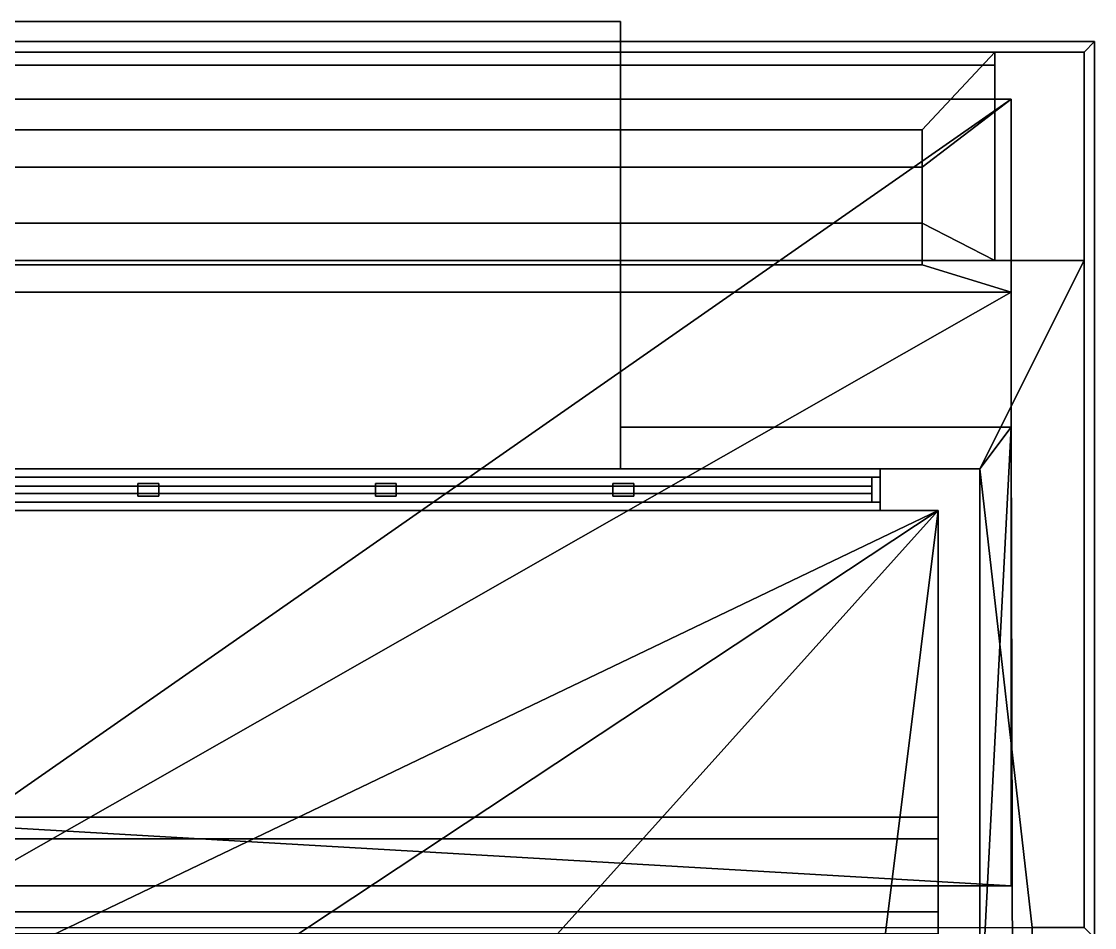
# Model space of a CAD drawing. Extents: x -7.1 to 5.5, y -11 to 12.
# Drawn here: x 0.29 to 5.44, y 7.7 to 12.05 of the extents above; entities that cross this region are included whole.
import ezdxf

# ---------------------------------------------------------------- set-up
doc = ezdxf.new("R2010")
doc.units = 0

msp = doc.modelspace()

# ---------------------------------------------------------------- linework, layer by layer
for points in [[(3.1645, 12.0466, -0.0047), (-4.7846, 12.0466, -0.0047), (-4.7846, 12.0466, 1.3192), (3.1645, 12.0466, 1.3192)], [(-4.7846, 9.9, 1.3192), (3.1645, 9.9, 1.3192), (3.1645, 12.0466, 1.3192), (-4.7846, 12.0466, 1.3192)], [(3.1645, 12.0466, -0.0047), (3.1645, 12.0466, 1.3192), (3.1645, 10.1, 0.0953), (3.1645, 10.1, -0.0047)], [(3.1645, 12.0466, 1.3192), (3.1645, 9.9, 1.3192), (3.1645, 9.9, 0.0953), (3.1645, 10.1, 0.0953)], [(5.44, 11.95, 22.9), (5.44, 11.95, 22.7697), (-7.06, 11.95, 22.7697), (-7.06, 11.95, 22.9)], [(5.39, 11.9, 22.9), (5.44, 11.95, 22.9), (-7.06, 11.95, 22.9), (-7.01, 11.9, 22.9)], [(-7.01, 11.9, 22.7697), (-7.06, 11.95, 22.7697), (5.44, 11.95, 22.7697), (5.39, 11.9, 22.7697)], [(5.39, 7.7, 22.9), (5.44, 7.65, 22.9), (5.44, 11.95, 22.9), (5.39, 11.9, 22.9)], [(5.39, 11.9, 22.7697), (5.44, 11.95, 22.7697), (5.44, 7.65, 22.7697), (5.39, 7.7, 22.7697)], [(5.44, 11.95, 22.9), (5.44, 7.65, 22.9), (5.44, 7.65, 22.7697), (5.44, 11.95, 22.7697)], [(4.9622, 11.9, 21.4953), (-6.5822, 11.9, 21.4953), (-7.01, 11.9, 23.0261), (5.39, 11.9, 23.0261)], [(-7.01, 11.9, 23.0261), (-7.01, 7.7, 23.0261), (5.39, 7.7, 23.0261), (5.39, 11.9, 23.0261)], [(-6.5822, 11.9, 3.7367), (4.9622, 11.9, 3.7367), (4.9622, 11.8363, 3.7213), (-6.5823, 11.8363, 3.7213)], [(-6.5822, 11.9, 7.3367), (4.9622, 11.9, 7.3367), (4.9622, 11.8363, 7.3213), (-6.5823, 11.8363, 7.3213)], [(-6.5822, 11.9, 10.9367), (4.9622, 11.9, 10.9367), (4.9622, 11.8363, 10.9213), (-6.5823, 11.8363, 10.9213)], [(-6.5822, 11.9, 14.5367), (4.9622, 11.9, 14.5367), (4.9622, 11.8363, 14.5214), (-6.5823, 11.8363, 14.5214)], [(4.9622, 11.9, 3.7367), (-6.5822, 11.9, 3.7367), (-6.2325, 11.5272, 4.8353), (4.6125, 11.5272, 4.8353)], [(4.9622, 11.9, 7.3367), (-6.5822, 11.9, 7.3367), (-6.2325, 11.5272, 8.4353), (4.6125, 11.5272, 8.4353)], [(4.9622, 11.9, 10.9367), (-6.5822, 11.9, 10.9367), (-6.2325, 11.5272, 12.0353), (4.6125, 11.5272, 12.0353)], [(4.9622, 11.9, 14.5367), (-6.5822, 11.9, 14.5367), (-6.2325, 11.5272, 15.6353), (4.6125, 11.5272, 15.6353)], [(-6.5822, 11.9, 17.8953), (4.9622, 11.9, 17.8953), (4.9622, 10.9, 17.8953), (-6.5822, 10.9, 17.8953)], [(4.9622, 11.9, 17.8953), (-6.5822, 11.9, 17.8953), (-6.2325, 11.5272, 19.2353), (4.6125, 11.5272, 19.2353)], [(-6.5822, 11.9, 21.4953), (4.9622, 11.9, 21.4953), (4.9622, 10.9, 21.4953), (-6.5822, 10.9, 21.4953)], [(4.9622, 10.9, 7.0953), (4.9622, 11.9, 3.7367), (4.6125, 11.5272, 4.8353), (4.6125, 11.0784, 6.4553)], [(4.9622, 10.9, 10.6953), (4.9622, 11.9, 7.3367), (4.6125, 11.5272, 8.4353), (4.6125, 11.0784, 10.0553)], [(4.9622, 10.9, 14.2953), (4.9622, 11.9, 10.9367), (4.6125, 11.5272, 12.0353), (4.6125, 11.0784, 13.6553)], [(4.9622, 10.9, 17.8953), (4.9622, 11.9, 14.5367), (4.6125, 11.5272, 15.6353), (4.6125, 11.0784, 17.2553)], [(4.9622, 10.9, 21.4953), (4.9622, 11.9, 17.8953), (4.6125, 11.5272, 19.2353), (4.6125, 11.0784, 20.8553)], [(4.9622, 10.9, 3.4953), (4.9622, 11.8371, 3.7216), (4.9622, 11.9, 3.4953)], [(4.9622, 10.9, 7.0953), (4.9622, 11.9, 7.0953), (4.9622, 11.9, 3.4953)], [(5.39, 11.9, 7.0953), (5.39, 11.9, 3.4953), (4.9622, 11.9, 3.4953), (4.9622, 11.9, 7.0953)], [(4.9622, 11.9, 3.4953), (5.39, 11.9, 3.4953), (5.39, 10.9, 3.4953), (4.9622, 10.9, 3.4953)], [(4.9622, 10.9, 7.0953), (4.9622, 11.8371, 7.3216), (4.9622, 11.9, 7.0953)], [(4.9622, 10.9, 10.6953), (4.9622, 11.9, 10.6953), (4.9622, 11.9, 7.0953)], [(5.39, 11.9, 10.6953), (5.39, 11.9, 7.0953), (4.9622, 11.9, 7.0953), (4.9622, 11.9, 10.6953)], [(4.9622, 11.9, 7.0953), (5.39, 11.9, 7.0953), (5.39, 10.9, 7.0953), (4.9622, 10.9, 7.0953)], [(4.9622, 10.9, 10.6953), (4.9622, 11.8371, 10.9216), (4.9622, 11.9, 10.6953)], [(4.9622, 10.9, 14.2953), (4.9622, 11.9, 14.2953), (4.9622, 11.9, 10.6953)], [(5.39, 11.9, 14.2953), (5.39, 11.9, 10.6953), (4.9622, 11.9, 10.6953), (4.9622, 11.9, 14.2953)], [(4.9622, 11.9, 10.6953), (5.39, 11.9, 10.6953), (5.39, 10.9, 10.6953), (4.9622, 10.9, 10.6953)], [(4.9622, 10.9, 14.2953), (4.9622, 11.8371, 14.5216), (4.9622, 11.9, 14.2953)], [(4.9622, 10.9, 17.8953), (4.9622, 11.9, 17.8953), (4.9622, 11.9, 14.2953)], [(5.39, 11.9, 17.8953), (5.39, 11.9, 14.2953), (4.9622, 11.9, 14.2953), (4.9622, 11.9, 17.8953)], [(4.9622, 11.9, 14.2953), (5.39, 11.9, 14.2953), (5.39, 10.9, 14.2953), (4.9622, 10.9, 14.2953)], [(4.9622, 10.9, 21.4953), (4.9622, 11.9, 21.4953), (4.9622, 11.9, 17.8953)], [(5.39, 11.9, 21.4953), (5.39, 11.9, 17.8953), (4.9622, 11.9, 17.8953), (4.9622, 11.9, 21.4953)], [(5.39, 11.9, 21.4953), (4.9622, 11.9, 21.4953), (5.39, 11.9, 23.0261)], [(5.39, 7.7, 3.4953), (5.39, 11.9, 3.4953), (5.39, 11.9, 7.0953), (5.39, 7.7, 7.0953)], [(5.39, 7.7, 7.0953), (5.39, 11.9, 7.0953), (5.39, 11.9, 10.6953), (5.39, 7.7, 10.6953)], [(5.39, 7.7, 10.6953), (5.39, 11.9, 10.6953), (5.39, 11.9, 14.2953), (5.39, 7.7, 14.2953)], [(5.39, 7.7, 14.2953), (5.39, 11.9, 14.2953), (5.39, 11.9, 17.8953), (5.39, 7.7, 17.8953)], [(5.39, 7.7, 17.8953), (5.39, 11.9, 17.8953), (5.39, 11.9, 21.4953), (5.39, 7.7, 21.4953)], [(5.39, 11.9, 21.4953), (5.39, 11.9, 23.0261), (5.39, 7.7, 23.0261), (5.39, 7.7, 21.4953)], [(-6.5823, 11.8363, 3.7213), (4.9622, 11.8363, 3.7213), (4.9622, 10.9, 3.4953), (-6.5823, 10.9, 3.4953)], [(-6.5823, 11.8363, 7.3213), (4.9622, 11.8363, 7.3213), (4.9622, 10.9, 7.0953), (-6.5823, 10.9, 7.0953)], [(-6.5823, 11.8363, 10.9213), (4.9622, 11.8363, 10.9213), (4.9622, 10.9, 10.6953), (-6.5823, 10.9, 10.6953)], [(-6.5823, 11.8363, 14.5214), (4.9622, 11.8363, 14.5214), (4.9622, 10.9, 14.2953), (-6.5823, 10.9, 14.2953)], [(-6.66, 11.6741, 3.6953), (5.04, 11.6741, 3.6953), (4.6125, 11.3477, 4.8353), (-6.2325, 11.3477, 4.8353)], [(0.04, 8.189, 3.6953), (5.04, 11.6741, 3.6953), (-6.66, 11.6741, 3.6953), (-2.16, 8.189, 3.6953)], [(-6.66, 11.6741, 7.2953), (5.04, 11.6741, 7.2953), (4.6125, 11.3477, 8.4353), (-6.2325, 11.3477, 8.4353)], [(0.04, 8.189, 7.2953), (5.04, 11.6741, 7.2953), (-6.66, 11.6741, 7.2953), (-2.16, 8.189, 7.2953)], [(-6.66, 11.6741, 10.8953), (5.04, 11.6741, 10.8953), (4.6125, 11.3477, 12.0353), (-6.2325, 11.3477, 12.0353)], [(0.04, 8.189, 10.8953), (5.04, 11.6741, 10.8953), (-6.66, 11.6741, 10.8953), (-2.16, 8.189, 10.8953)], [(-6.66, 11.6741, 14.4953), (5.04, 11.6741, 14.4953), (4.6125, 11.3477, 15.6353), (-6.2325, 11.3477, 15.6353)], [(0.04, 8.189, 14.4953), (5.04, 11.6741, 14.4953), (-6.66, 11.6741, 14.4953), (-2.16, 8.189, 14.4953)], [(-6.66, 11.6741, 18.0953), (5.04, 11.6741, 18.0953), (4.6125, 11.3477, 19.2353), (-6.2325, 11.3477, 19.2353)], [(0.04, 8.189, 18.0953), (5.04, 11.6741, 18.0953), (-6.66, 11.6741, 18.0953), (-2.16, 8.189, 18.0953)], [(5.04, 11.6741, 3.6953), (0.04, 8.189, 3.6953), (5.04, 7.9, 3.6953)], [(5.04, 11.6741, 7.2953), (0.04, 8.189, 7.2953), (5.04, 7.9, 7.2953)], [(5.04, 11.6741, 10.8953), (0.04, 8.189, 10.8953), (5.04, 7.9, 10.8953)], [(5.04, 11.6741, 14.4953), (0.04, 8.189, 14.4953), (5.04, 7.9, 14.4953)], [(5.04, 11.6741, 18.0953), (0.04, 8.189, 18.0953), (5.04, 7.9, 18.0953)], [(5.04, 11.6741, 3.6953), (5.04, 10.7481, 6.8953), (4.6125, 10.8784, 6.4553), (4.6125, 11.3477, 4.8353)], [(5.04, 11.6741, 7.2953), (5.04, 10.7481, 10.4953), (4.6125, 10.8784, 10.0553), (4.6125, 11.3477, 8.4353)], [(5.04, 11.6741, 10.8953), (5.04, 10.7481, 14.0953), (4.6125, 10.8784, 13.6553), (4.6125, 11.3477, 12.0353)], [(5.04, 11.6741, 14.4953), (5.04, 10.7481, 17.6953), (4.6125, 10.8784, 17.2553), (4.6125, 11.3477, 15.6353)], [(5.04, 11.6741, 18.0953), (5.04, 10.7481, 21.2953), (4.6125, 10.8784, 20.8553), (4.6125, 11.3477, 19.2353)], [(5.04, 11.6741, 3.6953), (5.04, 7.9, 3.6953), (5.04, 7.9, 6.8953), (5.04, 10.7481, 6.8953)], [(5.04, 11.6741, 7.2953), (5.04, 7.9, 7.2953), (5.04, 7.9, 10.4953), (5.04, 10.7481, 10.4953)], [(5.04, 11.6741, 10.8953), (5.04, 7.9, 10.8953), (5.04, 7.9, 14.0953), (5.04, 10.7481, 14.0953)], [(5.04, 11.6741, 14.4953), (5.04, 7.9, 14.4953), (5.04, 7.9, 17.6953), (5.04, 10.7481, 17.6953)], [(5.04, 11.6741, 18.0953), (5.04, 7.9, 18.0953), (5.04, 7.9, 21.2953), (5.04, 10.7481, 21.2953)], [(4.6125, 11.3477, 4.8353), (4.6125, 11.5272, 4.8353), (-6.2325, 11.5272, 4.8353), (-6.2325, 11.3477, 4.8353)], [(4.6125, 11.3477, 8.4353), (4.6125, 11.5272, 8.4353), (-6.2325, 11.5272, 8.4353), (-6.2325, 11.3477, 8.4353)], [(4.6125, 11.3477, 12.0353), (4.6125, 11.5272, 12.0353), (-6.2325, 11.5272, 12.0353), (-6.2325, 11.3477, 12.0353)], [(4.6125, 11.3477, 15.6353), (4.6125, 11.5272, 15.6353), (-6.2325, 11.5272, 15.6353), (-6.2325, 11.3477, 15.6353)], [(4.6125, 11.3477, 19.2353), (4.6125, 11.5272, 19.2353), (-6.2325, 11.5272, 19.2353), (-6.2325, 11.3477, 19.2353)], [(4.6125, 10.8784, 6.4553), (4.6125, 11.0784, 6.4553), (4.6125, 11.5272, 4.8353), (4.6125, 11.3477, 4.8353)], [(4.6125, 10.8784, 10.0553), (4.6125, 11.0784, 10.0553), (4.6125, 11.5272, 8.4353), (4.6125, 11.3477, 8.4353)], [(4.6125, 10.8784, 13.6553), (4.6125, 11.0784, 13.6553), (4.6125, 11.5272, 12.0353), (4.6125, 11.3477, 12.0353)], [(4.6125, 10.8784, 17.2553), (4.6125, 11.0784, 17.2553), (4.6125, 11.5272, 15.6353), (4.6125, 11.3477, 15.6353)], [(4.6125, 10.8784, 20.8553), (4.6125, 11.0784, 20.8553), (4.6125, 11.5272, 19.2353), (4.6125, 11.3477, 19.2353)], [(-6.5822, 10.9, 7.0953), (4.9622, 10.9, 7.0953), (4.6125, 11.0784, 6.4553), (-6.2325, 11.0784, 6.4553)], [(-6.5822, 10.9, 10.6953), (4.9622, 10.9, 10.6953), (4.6125, 11.0784, 10.0553), (-6.2325, 11.0784, 10.0553)], [(-6.5822, 10.9, 14.2953), (4.9622, 10.9, 14.2953), (4.6125, 11.0784, 13.6553), (-6.2325, 11.0784, 13.6553)], [(-6.5822, 10.9, 17.8953), (4.9622, 10.9, 17.8953), (4.6125, 11.0784, 17.2553), (-6.2325, 11.0784, 17.2553)], [(-6.5822, 10.9, 21.4953), (4.9622, 10.9, 21.4953), (4.6125, 11.0784, 20.8553), (-6.2325, 11.0784, 20.8553)], [(-6.2325, 10.8784, 6.4553), (-6.2325, 11.0784, 6.4553), (4.6125, 11.0784, 6.4553), (4.6125, 10.8784, 6.4553)], [(-6.2325, 10.8784, 10.0553), (-6.2325, 11.0784, 10.0553), (4.6125, 11.0784, 10.0553), (4.6125, 10.8784, 10.0553)], [(-6.2325, 10.8784, 13.6553), (-6.2325, 11.0784, 13.6553), (4.6125, 11.0784, 13.6553), (4.6125, 10.8784, 13.6553)], [(-6.2325, 10.8784, 17.2553), (-6.2325, 11.0784, 17.2553), (4.6125, 11.0784, 17.2553), (4.6125, 10.8784, 17.2553)], [(-6.2325, 10.8784, 20.8553), (-6.2325, 11.0784, 20.8553), (4.6125, 11.0784, 20.8553), (4.6125, 10.8784, 20.8553)], [(-7.01, 10.9, 3.2953), (-7.01, 10.9, 3.4953), (5.39, 10.9, 3.4953), (5.39, 10.9, 3.2953)], [(4.89, 9.9, 3.2953), (-6.51, 9.9, 3.2953), (-7.01, 10.9, 3.2953), (5.39, 10.9, 3.2953)], [(5.04, 10.7481, 6.8953), (-6.66, 10.7481, 6.8953), (-6.2325, 10.8784, 6.4553), (4.6125, 10.8784, 6.4553)], [(5.04, 10.7481, 10.4953), (-6.66, 10.7481, 10.4953), (-6.2325, 10.8784, 10.0553), (4.6125, 10.8784, 10.0553)], [(5.04, 10.7481, 14.0953), (-6.66, 10.7481, 14.0953), (-6.2325, 10.8784, 13.6553), (4.6125, 10.8784, 13.6553)], [(5.04, 10.7481, 17.6953), (-6.66, 10.7481, 17.6953), (-6.2325, 10.8784, 17.2553), (4.6125, 10.8784, 17.2553)], [(5.04, 10.7481, 21.2953), (-6.66, 10.7481, 21.2953), (-6.2325, 10.8784, 20.8553), (4.6125, 10.8784, 20.8553)], [(4.89, 9.9, 3.2953), (5.39, 10.9, 3.2953), (5.39, 7.7, 3.2953), (5.14, 7.7, 3.2953)], [(5.39, 10.9, 3.2953), (5.39, 10.9, 3.4953), (5.39, 7.7, 3.4953), (5.39, 7.7, 3.2953)], [(-2.16, 7.9, 6.8953), (-6.66, 10.7481, 6.8953), (5.04, 10.7481, 6.8953), (0.04, 7.9, 6.8953)], [(-2.16, 7.9, 10.4953), (-6.66, 10.7481, 10.4953), (5.04, 10.7481, 10.4953), (0.04, 7.9, 10.4953)], [(-2.16, 7.9, 14.0953), (-6.66, 10.7481, 14.0953), (5.04, 10.7481, 14.0953), (0.04, 7.9, 14.0953)], [(-2.16, 7.9, 17.6953), (-6.66, 10.7481, 17.6953), (5.04, 10.7481, 17.6953), (0.04, 7.9, 17.6953)], [(-2.16, 7.9, 21.2953), (-6.66, 10.7481, 21.2953), (5.04, 10.7481, 21.2953), (0.04, 7.9, 21.2953)], [(5.04, 10.7481, 6.8953), (5.04, 7.9, 6.8953), (0.04, 7.9, 6.8953)], [(5.04, 10.7481, 10.4953), (5.04, 7.9, 10.4953), (0.04, 7.9, 10.4953)], [(5.04, 10.7481, 14.0953), (5.04, 7.9, 14.0953), (0.04, 7.9, 14.0953)], [(5.04, 10.7481, 17.6953), (5.04, 7.9, 17.6953), (0.04, 7.9, 17.6953)], [(5.04, 10.7481, 21.2953), (5.04, 7.9, 21.2953), (0.04, 7.9, 21.2953)], [(4.89, 9.9, 0.0953), (5.04, 10.1, 0.0953), (3.1645, 10.1, 0.0953), (3.1645, 9.9, 0.0953)], [(5.04, 10.1, 0.0953), (5.04, 10.1, -0.0047), (3.1645, 10.1, -0.0047), (3.1645, 10.1, 0.0953)], [(4.89, 7.2, 0.0953), (5.04, 10.1, 0.0953), (4.89, 9.9, 0.0953)], [(4.89, 7.2, 0.0953), (4.89, 5.7, 0.0953), (5.09, -10.8667, 0.0953), (5.04, 10.1, 0.0953)], [(5.09, -10.8667, 0.0953), (5.09, -10.8667, -0.0047), (5.04, 10.1, -0.0047), (5.04, 10.1, 0.0953)], [(-6.51, 9.9, 3.2953), (4.89, 9.9, 3.2953), (4.4114, 9.9, 2.9935), (-6.0315, 9.9, 2.9935)], [(3.1645, 9.9, 1.3192), (-4.7846, 9.9, 1.3192), (-6.0315, 9.9, 1.4953), (4.4114, 9.9, 1.4953)], [(4.4114, 9.9, 1.4953), (-6.0315, 9.9, 1.4953), (-6.0315, 9.7, 1.4953), (4.4114, 9.7, 1.4953)], [(-6.0315, 9.9, 2.9935), (4.4114, 9.9, 2.9935), (4.4114, 9.7, 2.9935), (-6.0315, 9.7, 2.9935)], [(4.4114, 9.9, 1.4953), (4.89, 9.9, 0.0953), (3.1645, 9.9, 0.0953), (3.1645, 9.9, 1.3192)], [(4.4114, 9.9, 2.9935), (4.4114, 9.9, 1.4953), (4.4114, 9.7, 1.4953), (4.4114, 9.7, 2.9935)], [(4.89, 9.9, 3.2953), (4.89, 9.9, 0.0953), (4.4114, 9.9, 1.4953), (4.4114, 9.9, 2.9935)], [(4.89, 7.2, 0.0953), (4.89, 9.9, 0.0953), (4.89, 9.9, 3.2953), (4.89, 7.2, 2.0953)], [(4.89, 7.2, 3.0953), (4.89, 9.9, 3.2953), (4.89, -10.5, 3.2953), (4.89, 5.7, 3.0953)], [(4.89, 9.9, 3.2953), (5.14, 7.7, 3.2953), (5.14, 5.7, 3.2953), (4.89, -10.5, 3.2953)], [(4.89, 7.2, 2.0953), (4.89, 9.9, 3.2953), (4.89, 7.2, 3.0953)], [(4.4114, 9.86, 2.9935), (4.3714, 9.86, 2.9535), (-5.9915, 9.86, 2.9535), (-6.0315, 9.86, 2.9935)], [(-6.0315, 9.86, 1.4953), (-5.9915, 9.86, 1.5353), (4.3714, 9.86, 1.5353), (4.4114, 9.86, 1.4953)], [(4.3714, 9.86, 1.5353), (-5.9915, 9.86, 1.5353), (-5.9915, 9.74, 1.5353), (4.3714, 9.74, 1.5353)], [(-5.9915, 9.86, 2.9535), (4.3714, 9.86, 2.9535), (4.3714, 9.74, 2.9535), (-5.9915, 9.74, 2.9535)], [(4.3714, 9.86, 2.9535), (4.3714, 9.86, 1.5353), (4.3714, 9.74, 1.5353), (4.3714, 9.74, 2.9535)], [(4.4114, 9.86, 1.4953), (4.3714, 9.86, 1.5353), (4.3714, 9.86, 2.9535), (4.4114, 9.86, 2.9935)], [(-5.9915, 9.818, 1.5353), (-5.9915, 9.818, 2.9535), (4.3714, 9.818, 2.9535), (4.3714, 9.818, 1.5353)], [(-5.9915, 9.818, 2.9535), (-5.9915, 9.782, 2.9535), (4.3714, 9.782, 2.9535), (4.3714, 9.818, 2.9535)], [(4.3714, 9.818, 1.5353), (4.3714, 9.782, 1.5353), (-5.9915, 9.782, 1.5353), (-5.9915, 9.818, 1.5353)], [(0.8486, 9.83, 1.5353), (0.8486, 9.83, 2.9535), (0.9486, 9.83, 2.9535), (0.9486, 9.83, 1.5353)], [(0.8486, 9.77, 2.9535), (0.8486, 9.83, 2.9535), (0.8486, 9.83, 1.5353), (0.8486, 9.77, 1.5353)], [(0.9486, 9.77, 2.9535), (0.9486, 9.77, 1.5353), (0.9486, 9.83, 1.5353), (0.9486, 9.83, 2.9535)], [(1.9888, 9.77, 2.9535), (1.9888, 9.83, 2.9535), (1.9888, 9.83, 1.5353), (1.9888, 9.77, 1.5353)], [(1.9888, 9.83, 1.5353), (1.9888, 9.83, 2.9535), (2.0888, 9.83, 2.9535), (2.0888, 9.83, 1.5353)], [(2.0888, 9.77, 2.9535), (2.0888, 9.77, 1.5353), (2.0888, 9.83, 1.5353), (2.0888, 9.83, 2.9535)], [(3.1286, 9.83, 1.5353), (3.1286, 9.83, 2.9535), (3.2286, 9.83, 2.9535), (3.2286, 9.83, 1.5353)], [(3.1286, 9.77, 2.9535), (3.1286, 9.83, 2.9535), (3.1286, 9.83, 1.5353), (3.1286, 9.77, 1.5353)], [(3.2286, 9.77, 2.9535), (3.2286, 9.77, 1.5353), (3.2286, 9.83, 1.5353), (3.2286, 9.83, 2.9535)], [(4.3714, 9.818, 2.9535), (4.3714, 9.782, 2.9535), (4.3714, 9.782, 1.5353), (4.3714, 9.818, 1.5353)], [(4.4114, 9.74, 1.4953), (4.3714, 9.74, 1.5353), (-5.9915, 9.74, 1.5353), (-6.0315, 9.74, 1.4953)], [(-6.0315, 9.74, 2.9935), (-5.9915, 9.74, 2.9535), (4.3714, 9.74, 2.9535), (4.4114, 9.74, 2.9935)], [(-5.9915, 9.782, 1.5353), (4.3714, 9.782, 1.5353), (4.3714, 9.782, 2.9535), (-5.9915, 9.782, 2.9535)], [(0.8486, 9.77, 2.9535), (0.8486, 9.77, 1.5353), (0.9486, 9.77, 1.5353), (0.9486, 9.77, 2.9535)], [(1.9888, 9.77, 2.9535), (1.9888, 9.77, 1.5353), (2.0888, 9.77, 1.5353), (2.0888, 9.77, 2.9535)], [(3.1286, 9.77, 2.9535), (3.1286, 9.77, 1.5353), (3.2286, 9.77, 1.5353), (3.2286, 9.77, 2.9535)], [(4.4114, 9.74, 2.9935), (4.3714, 9.74, 2.9535), (4.3714, 9.74, 1.5353), (4.4114, 9.74, 1.4953)], [(4.69, 9.7, 3.0953), (-3.66, 5.7, 3.0953), (-6.31, 9.7, 3.0953)], [(-6.31, 9.7, 0.0953), (-0.36, 5.7, 0.0953), (0.64, 5.7, 0.0953)], [(-6.31, 9.7, 0.0953), (0.64, 5.7, 0.0953), (1.09, 5.7, 0.0953), (4.69, 9.7, 0.0953)], [(4.69, 9.7, 3.0953), (-6.31, 9.7, 3.0953), (-6.0315, 9.7, 2.9935), (4.4114, 9.7, 2.9935)], [(-6.31, 9.7, 0.0953), (4.69, 9.7, 0.0953), (4.4114, 9.7, 1.4953), (-6.0315, 9.7, 1.4953)], [(4.69, 9.7, 3.0953), (-1.36, 5.7, 3.0953), (-3.66, 5.7, 3.0953)], [(4.69, 9.7, 3.0953), (1.09, 5.7, 3.0953), (-1.36, 5.7, 3.0953)], [(4.69, 7.2, 3.0953), (1.09, 5.7, 3.0953), (4.69, 9.7, 3.0953)], [(1.09, 5.7, 0.0953), (4.19, 5.7, 0.0953), (4.69, 9.7, 0.0953)], [(4.69, 7.2, 0.0953), (4.69, 9.7, 0.0953), (4.19, 5.7, 0.0953)], [(4.69, 9.7, 0.0953), (4.69, 9.7, 2.0953), (4.4114, 9.7, 1.4953)], [(4.69, 9.7, 2.0953), (4.69, 9.7, 3.0953), (4.4114, 9.7, 2.9935), (4.4114, 9.7, 1.4953)], [(4.69, 9.7, 2.0953), (4.69, 7.2, 2.0953), (4.69, 7.2, 3.0953), (4.69, 9.7, 3.0953)], [(4.69, 9.7, 0.0953), (4.69, 7.2, 0.0953), (4.69, 7.2, 2.0953), (4.69, 9.7, 2.0953)], [(4.69, 8.23, 1.0453), (-4.31, 8.23, 1.0453), (-4.31, 7.67, 1.0453), (4.69, 7.67, 1.0453)], [(4.69, 8.23, 0.9453), (-4.31, 8.23, 0.9453), (-4.31, 8.23, 1.0453), (4.69, 8.23, 1.0453)], [(4.69, 8.23, 0.9453), (4.69, 7.67, 0.9453), (-4.31, 7.67, 0.9453), (-4.31, 8.23, 0.9453)], [(0.04, 8.189, 3.6953), (0.04, 7.9, 3.6953), (5.04, 7.9, 3.6953)], [(0.04, 8.189, 7.2953), (0.04, 7.9, 7.2953), (5.04, 7.9, 7.2953)], [(0.04, 8.189, 10.8953), (0.04, 7.9, 10.8953), (5.04, 7.9, 10.8953)], [(0.04, 8.189, 14.4953), (0.04, 7.9, 14.4953), (5.04, 7.9, 14.4953)], [(0.04, 8.189, 18.0953), (0.04, 7.9, 18.0953), (5.04, 7.9, 18.0953)], [(4.69, 8.125, 0.0953), (-4.31, 8.125, 0.0953), (-4.31, 8.125, 0.9453), (4.69, 8.125, 0.9453)], [(5.04, 7.9, 3.6953), (0.04, 7.9, 3.6953), (0.04, 7.9, 6.8953), (5.04, 7.9, 6.8953)], [(5.04, 7.9, 7.2953), (0.04, 7.9, 7.2953), (0.04, 7.9, 10.4953), (5.04, 7.9, 10.4953)], [(5.04, 7.9, 10.8953), (0.04, 7.9, 10.8953), (0.04, 7.9, 14.0953), (5.04, 7.9, 14.0953)], [(5.04, 7.9, 14.4953), (0.04, 7.9, 14.4953), (0.04, 7.9, 17.6953), (5.04, 7.9, 17.6953)], [(5.04, 7.9, 18.0953), (0.04, 7.9, 18.0953), (0.04, 7.9, 21.2953), (5.04, 7.9, 21.2953)], [(4.69, 7.775, 0.9453), (-4.31, 7.775, 0.9453), (-4.31, 7.775, 0.0953), (4.69, 7.775, 0.0953)], [(5.39, 7.7, 3.2953), (5.39, 7.7, 3.4953), (5.14, 7.7, 3.4953), (5.14, 7.7, 3.2953)], [(5.14, 5.7, 3.2953), (5.14, 7.7, 3.2953), (5.14, 7.7, 3.4953), (5.14, 5.7, 3.4953)]]:
    msp.add_3dface(points)

doc.saveas('drawing.dxf')
